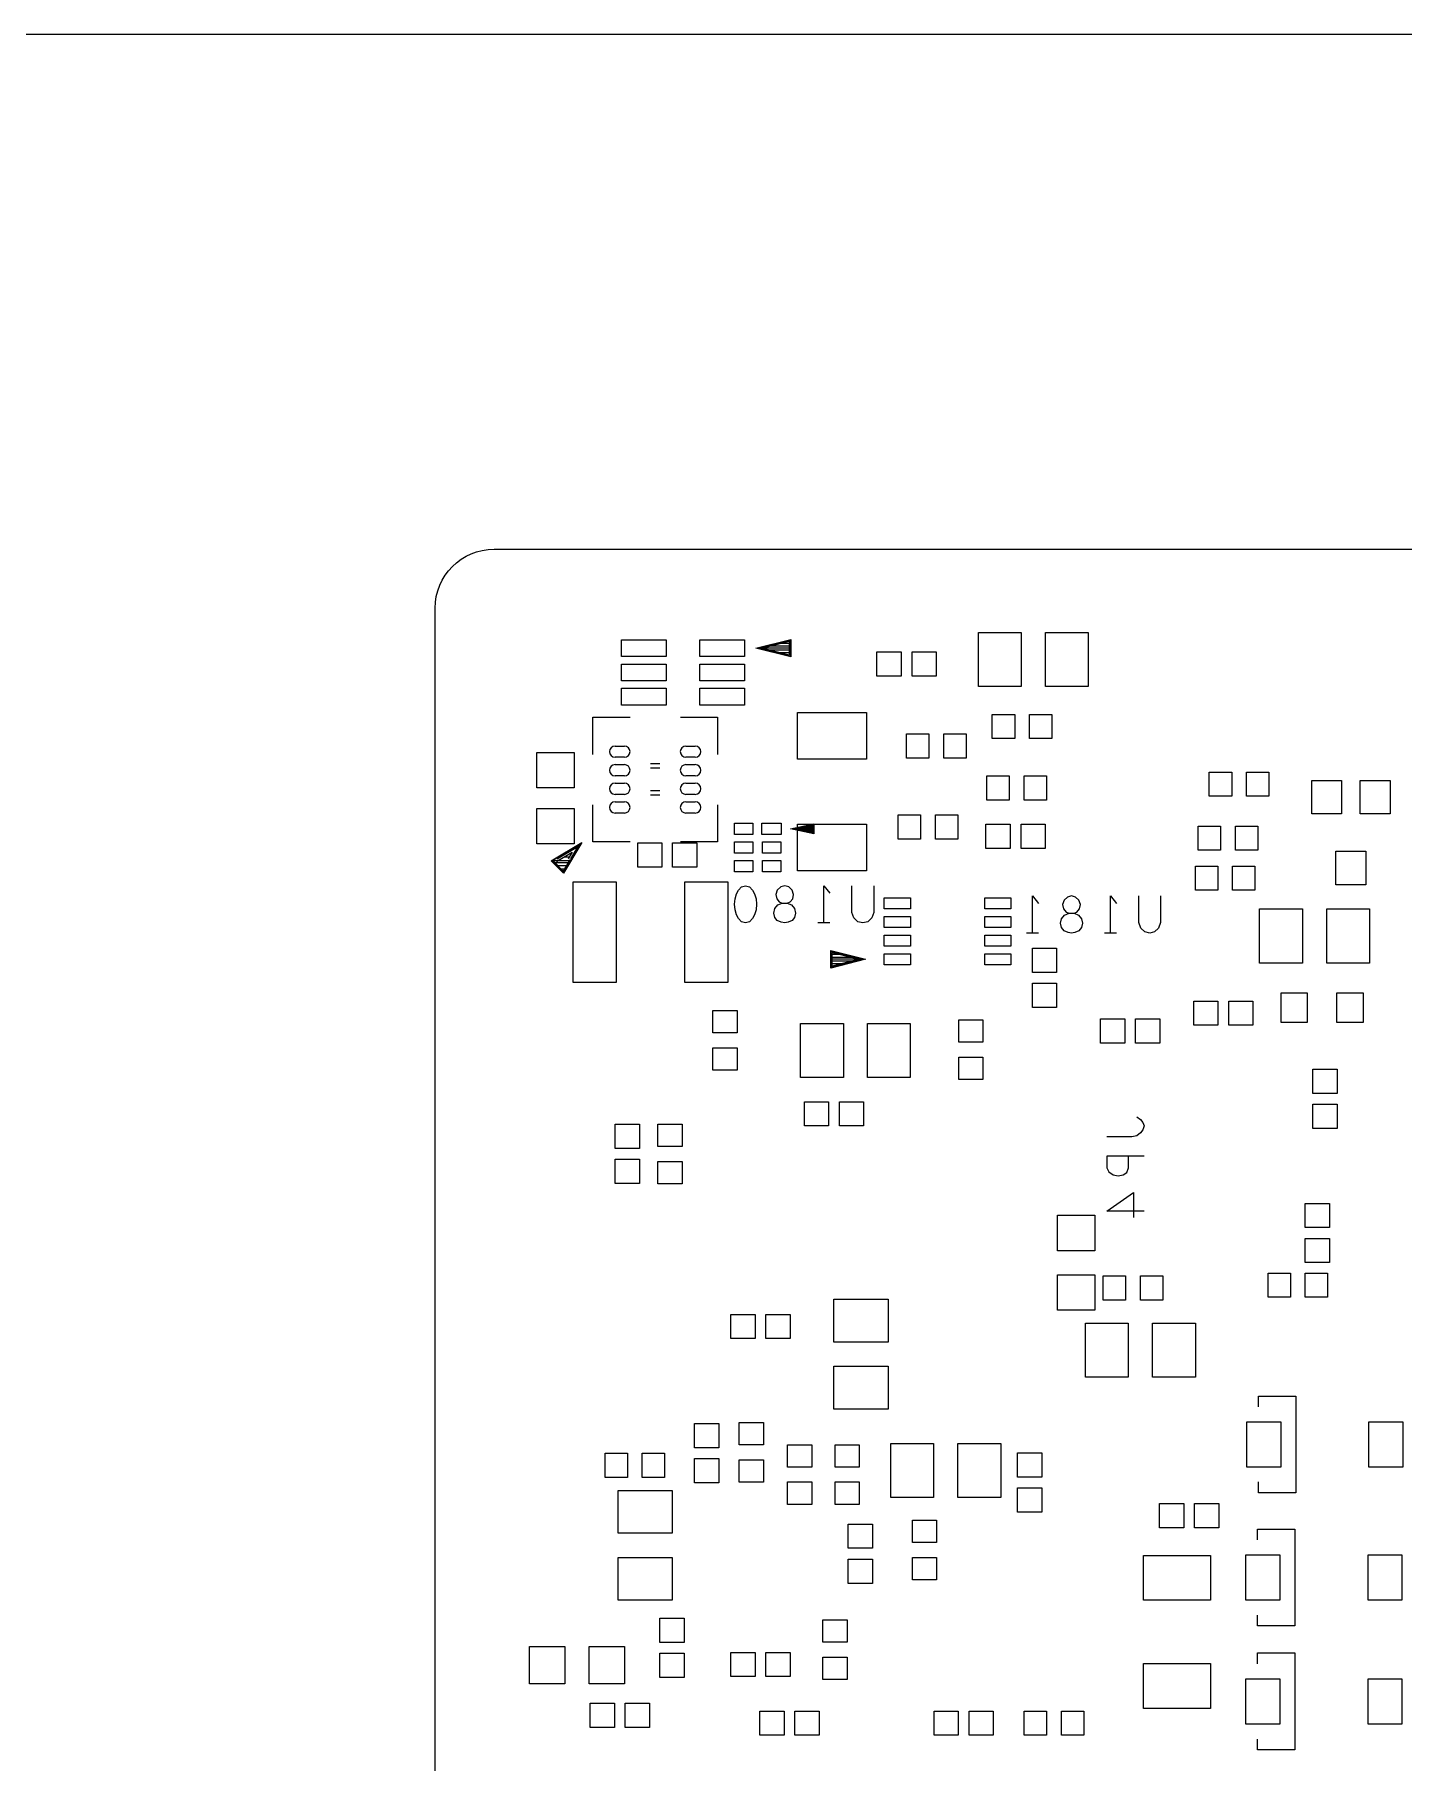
# Model space of a CAD drawing. Header units: millimetres. Extents: x -190 to 348, y -330 to 190.
# Drawn here: x -16.63 to 20.11, y 90.64 to 137.03 of the extents above; entities that cross this region are included whole.
import ezdxf

# ---------------------------------------------------------------- set-up
doc = ezdxf.new("R2010")
doc.units = ezdxf.units.MM
for name, color, linetype in [('10_MAQ_PALLET', 7, 'Continuous'), ('4_SIKCREN_BOTTOM_', 7, 'Continuous'), ('5_SOLDER_PASTE_BOTTOM_', 7, 'Continuous'), ('7______BREAKAWAY', 7, 'Continuous')]:
    doc.layers.add(name, color=color, linetype=linetype)

msp = doc.modelspace()

# ---------------------------------------------------------------- linework, layer by layer
at = {"layer": '10_MAQ_PALLET', "color": 1}
for p, q in [((-4.295, 123.218, -8.001), (77.473, 123.218, -8.001)), ((-5.883, 85.702, -8.001), (-5.883, 121.63, -8.001))]:
    msp.add_line(p, q, dxfattribs=at)
at = {"layer": '10_MAQ_PALLET', "color": 1, "extrusion": (0, 0, -1)}
msp.add_arc((4.295, 121.63, 8.001), 1.587, 0, 90, dxfattribs=at)
at = {"layer": '4_SIKCREN_BOTTOM_', "color": 7}
for p, q in [((28.395, 137.033), (-20.051, 137.033)), ((2.728, 120.559), (3.663, 120.792)), ((2.779, 120.559), (3.65, 120.774)), ((2.885, 120.559), (3.625, 120.744)), ((3.625, 120.683), (3.383, 120.683)), ((3.625, 120.744), (3.625, 120.559)), ((3.65, 120.774), (3.65, 120.559)), ((3.663, 120.792), (3.663, 120.325)), ((3.663, 120.325), (2.728, 120.559)), ((3.65, 120.34), (2.779, 120.559)), ((3.65, 120.559), (2.779, 120.559)), ((3.625, 120.373), (2.885, 120.559)), ((3.625, 120.609), (3.089, 120.609)), ((3.625, 120.508), (3.089, 120.508)), ((3.625, 120.434), (3.383, 120.434)), ((3.625, 120.559), (3.625, 120.373)), ((3.65, 120.559), (3.65, 120.34)), ((-1.651, 118.707), (-0.65, 118.707)), ((-1.651, 117.709), (-1.651, 118.707)), ((0.701, 118.707), (1.699, 118.707)), ((1.699, 118.707), (1.699, 117.709)), ((-1.651, 115.359), (-1.651, 116.357)), ((1.699, 116.357), (1.699, 115.359)), ((3.66, 115.707), (4.288, 115.842)), ((4.288, 115.573), (3.66, 115.707)), ((4.275, 115.707), (3.719, 115.707)), ((3.721, 115.707), (4.275, 115.827)), ((4.275, 115.59), (3.721, 115.707)), ((4.275, 115.733), (3.84, 115.733)), ((4.275, 115.682), (3.84, 115.682)), ((4.275, 115.766), (3.993, 115.766)), ((4.275, 115.649), (3.993, 115.649)), ((4.275, 115.799), (4.148, 115.799)), ((4.275, 115.616), (4.148, 115.616)), ((4.275, 115.827), (4.275, 115.707)), ((4.275, 115.707), (4.275, 115.59)), ((4.288, 115.842), (4.288, 115.573)), ((-2.766, 114.849), (-1.941, 115.344)), ((-2.746, 114.846), (-1.976, 115.306)), ((-2.624, 114.831), (-2.2, 115.085)), ((-2.603, 114.902), (-2.05, 115.232)), ((-1.941, 115.344), (-2.436, 114.516)), ((-2.2, 115.085), (-2.309, 114.902)), ((-2.05, 115.232), (-2.25, 114.902)), ((-1.976, 115.306), (-2.243, 114.864)), ((-0.65, 115.359), (-1.651, 115.359)), ((1.699, 115.359), (0.701, 115.359)), ((-2.436, 114.516), (-2.766, 114.849)), ((-2.438, 114.536), (-2.746, 114.846)), ((-2.25, 114.851), (-2.738, 114.851)), ((-2.443, 114.577), (-2.705, 114.841)), ((-2.311, 114.8), (-2.664, 114.8)), ((-2.36, 114.714), (-2.581, 114.714)), ((-2.41, 114.63), (-2.497, 114.63)), ((-2.263, 114.877), (-2.443, 114.577)), ((-2.243, 114.864), (-2.438, 114.536)), ((-2.278, 114.953), (-2.421, 114.953)), ((2.266, 114.066), (2.347, 114.15)), ((2.347, 114.15), (2.454, 114.183)), ((2.454, 114.183), (2.56, 114.15)), ((2.56, 114.15), (2.639, 114.066)), ((3.396, 114.15), (3.302, 114.066)), ((3.503, 114.183), (3.396, 114.15)), ((3.609, 114.15), (3.503, 114.183)), ((3.701, 114.066), (3.609, 114.15)), ((4.552, 114.183), (4.712, 113.985)), ((4.552, 113.182), (4.552, 114.183)), ((5.306, 113.467), (5.306, 114.183)), ((5.893, 114.183), (5.893, 113.467)), ((2.159, 113.683), (2.174, 113.833)), ((2.174, 113.533), (2.159, 113.683)), ((2.174, 113.833), (2.212, 113.967)), ((2.212, 113.967), (2.266, 114.066)), ((2.639, 114.066), (2.692, 113.967)), ((2.692, 113.967), (2.733, 113.833)), ((2.733, 113.833), (2.746, 113.683)), ((2.746, 113.683), (2.733, 113.533)), ((3.236, 113.566), (3.315, 113.668)), ((3.302, 114.066), (3.261, 113.949)), ((3.261, 113.949), (3.289, 113.833)), ((3.289, 113.833), (3.355, 113.751)), ((3.315, 113.668), (3.437, 113.716)), ((3.355, 113.751), (3.437, 113.716)), ((3.437, 113.716), (3.569, 113.716)), ((3.437, 113.716), (3.569, 113.716)), ((3.569, 113.716), (3.647, 113.751)), ((3.569, 113.716), (3.688, 113.668)), ((3.647, 113.751), (3.716, 113.833)), ((3.688, 113.668), (3.769, 113.566)), ((3.741, 113.949), (3.701, 114.066)), ((3.716, 113.833), (3.741, 113.949)), ((10.152, 113.909), (10.312, 113.708)), ((10.152, 112.908), (10.152, 113.909)), ((11.001, 113.792), (10.96, 113.675)), ((10.96, 113.675), (10.988, 113.558)), ((11.095, 113.876), (11.001, 113.792)), ((11.201, 113.909), (11.095, 113.876)), ((11.308, 113.876), (11.201, 113.909)), ((11.4, 113.792), (11.308, 113.876)), ((11.44, 113.675), (11.4, 113.792)), ((11.415, 113.558), (11.44, 113.675)), ((12.25, 113.909), (12.41, 113.708)), ((12.25, 112.908), (12.25, 113.909)), ((13.005, 113.193), (13.005, 113.909)), ((13.592, 113.909), (13.592, 113.193)), ((2.212, 113.401), (2.174, 113.533)), ((2.266, 113.299), (2.212, 113.401)), ((2.347, 113.215), (2.266, 113.299)), ((2.454, 113.182), (2.347, 113.215)), ((2.56, 113.215), (2.454, 113.182)), ((2.639, 113.299), (2.56, 113.215)), ((2.692, 113.401), (2.639, 113.299)), ((2.733, 113.533), (2.692, 113.401)), ((3.208, 113.449), (3.236, 113.566)), ((3.236, 113.332), (3.208, 113.449)), ((3.302, 113.251), (3.236, 113.332)), ((3.409, 113.2), (3.302, 113.251)), ((3.503, 113.182), (3.409, 113.2)), ((3.594, 113.2), (3.503, 113.182)), ((3.701, 113.251), (3.594, 113.2)), ((3.769, 113.332), (3.701, 113.251)), ((3.769, 113.566), (3.795, 113.449)), ((3.795, 113.449), (3.769, 113.332)), ((5.359, 113.317), (5.306, 113.467)), ((5.466, 113.215), (5.359, 113.317)), ((5.601, 113.182), (5.466, 113.215)), ((5.733, 113.215), (5.601, 113.182)), ((5.839, 113.317), (5.733, 113.215)), ((5.893, 113.467), (5.839, 113.317)), ((10.907, 113.175), (10.935, 113.292)), ((10.935, 113.292), (11.013, 113.391)), ((10.988, 113.558), (11.054, 113.475)), ((11.013, 113.391), (11.133, 113.441)), ((11.054, 113.475), (11.133, 113.441)), ((11.133, 113.441), (11.267, 113.441)), ((11.133, 113.441), (11.267, 113.441)), ((11.267, 113.441), (11.346, 113.475)), ((11.267, 113.441), (11.387, 113.391)), ((11.346, 113.475), (11.415, 113.558)), ((11.387, 113.391), (11.468, 113.292)), ((11.468, 113.292), (11.494, 113.175)), ((13.058, 113.043), (13.005, 113.193)), ((13.592, 113.193), (13.538, 113.043)), ((4.712, 113.182), (4.392, 113.182)), ((10.312, 112.908), (9.992, 112.908)), ((10.935, 113.058), (10.907, 113.175)), ((11.001, 112.974), (10.935, 113.058)), ((11.107, 112.926), (11.001, 112.974)), ((11.201, 112.908), (11.107, 112.926)), ((11.293, 112.926), (11.201, 112.908)), ((11.4, 112.974), (11.293, 112.926)), ((11.468, 113.058), (11.4, 112.974)), ((11.494, 113.175), (11.468, 113.058)), ((12.41, 112.908), (12.09, 112.908)), ((13.165, 112.941), (13.058, 113.043)), ((13.299, 112.908), (13.165, 112.941)), ((13.432, 112.941), (13.299, 112.908)), ((13.538, 113.043), (13.432, 112.941)), ((4.737, 112.441), (5.672, 112.207)), ((4.737, 111.973), (4.737, 112.441)), ((4.75, 112.207), (4.75, 112.425)), ((4.75, 112.425), (5.621, 112.207)), ((4.775, 112.207), (4.775, 112.392)), ((4.775, 112.392), (5.514, 112.207)), ((5.016, 112.334), (4.775, 112.334)), ((5.672, 112.207), (4.737, 111.973)), ((4.75, 111.991), (4.75, 112.207)), ((5.621, 112.207), (4.75, 111.991)), ((5.621, 112.207), (4.75, 112.207)), ((5.311, 112.258), (4.775, 112.258)), ((4.775, 112.024), (4.775, 112.207)), ((5.514, 112.207), (4.775, 112.024)), ((5.311, 112.156), (4.775, 112.156)), ((5.016, 112.083), (4.775, 112.083)), ((12.949, 107.973), (13.051, 107.907)), ((13.051, 107.907), (13.117, 107.828)), ((13.117, 107.627), (13.051, 107.546)), ((13.117, 107.828), (13.15, 107.734)), ((13.15, 107.734), (13.117, 107.627)), ((12.817, 107.439), (12.149, 107.439)), ((12.949, 107.467), (12.817, 107.439)), ((13.051, 107.546), (12.949, 107.467)), ((12.149, 106.924), (12.149, 106.604)), ((13.15, 106.924), (12.149, 106.924)), ((12.733, 106.604), (12.733, 106.924)), ((12.149, 106.604), (12.2, 106.497)), ((12.2, 106.497), (12.316, 106.418)), ((12.316, 106.418), (12.449, 106.39)), ((12.449, 106.39), (12.583, 106.418)), ((12.583, 106.418), (12.682, 106.484)), ((12.682, 106.484), (12.733, 106.604)), ((12.149, 105.448), (12.868, 105.943)), ((12.868, 105.943), (12.868, 105.275)), ((13.15, 105.448), (12.149, 105.448)), ((16.22, 100.482), (17.221, 100.482)), ((16.22, 100.193), (16.22, 100.482)), ((17.221, 100.482), (17.221, 97.884)), ((16.22, 97.884), (16.22, 98.174)), ((17.221, 97.884), (16.22, 97.884)), ((16.195, 96.909), (17.196, 96.909)), ((16.195, 96.619), (16.195, 96.909)), ((17.196, 96.909), (17.196, 94.308)), ((16.195, 94.308), (16.195, 94.597)), ((17.196, 94.308), (16.195, 94.308)), ((16.195, 93.584), (17.196, 93.584)), ((16.195, 93.294), (16.195, 93.584)), ((17.196, 93.584), (17.196, 90.983)), ((16.195, 90.983), (16.195, 91.272)), ((17.196, 90.983), (16.195, 90.983))]:
    msp.add_line(p, q, dxfattribs=at)
at = {"layer": '5_SOLDER_PASTE_BOTTOM_', "color": 4}
for p, q in [((28.395, 137.033), (-20.051, 137.033)), ((-0.874, 120.334), (-0.874, 120.784)), ((-0.874, 120.784), (0.325, 120.784)), ((0.325, 120.784), (0.325, 120.334)), ((1.227, 120.334), (1.227, 120.784)), ((1.227, 120.784), (2.426, 120.784)), ((2.426, 120.784), (2.426, 120.334)), ((8.701, 119.534), (8.701, 120.984)), ((8.701, 120.984), (9.851, 120.984)), ((9.851, 120.984), (9.851, 119.534)), ((10.499, 119.534), (10.499, 120.984)), ((10.499, 120.984), (11.649, 120.984)), ((11.649, 120.984), (11.649, 119.534)), ((0.325, 120.334), (-0.874, 120.334)), ((2.426, 120.334), (1.227, 120.334)), ((5.979, 119.807), (5.979, 120.457)), ((5.979, 120.457), (6.629, 120.457)), ((6.629, 120.457), (6.629, 119.807)), ((6.919, 119.807), (6.919, 120.457)), ((6.919, 120.457), (7.569, 120.457)), ((7.569, 120.457), (7.569, 119.807)), ((-0.874, 119.683), (-0.874, 120.133)), ((-0.874, 120.133), (0.325, 120.133)), ((0.325, 119.683), (-0.874, 119.683)), ((0.325, 120.133), (0.325, 119.683)), ((1.227, 119.683), (1.227, 120.133)), ((1.227, 120.133), (2.426, 120.133)), ((2.426, 119.683), (1.227, 119.683)), ((2.426, 120.133), (2.426, 119.683)), ((6.629, 119.807), (5.979, 119.807)), ((7.569, 119.807), (6.919, 119.807)), ((-0.874, 119.033), (-0.874, 119.483)), ((-0.874, 119.483), (0.325, 119.483)), ((0.325, 119.483), (0.325, 119.033)), ((1.227, 119.033), (1.227, 119.483)), ((1.227, 119.483), (2.426, 119.483)), ((2.426, 119.483), (2.426, 119.033)), ((9.851, 119.534), (8.701, 119.534)), ((11.649, 119.534), (10.499, 119.534)), ((0.325, 119.033), (-0.874, 119.033)), ((2.426, 119.033), (1.227, 119.033)), ((3.85, 117.584), (3.85, 118.834)), ((3.85, 118.834), (5.7, 118.834)), ((5.7, 118.834), (5.7, 117.584)), ((9.075, 118.133), (9.075, 118.783)), ((9.075, 118.783), (9.675, 118.783)), ((9.675, 118.783), (9.675, 118.133)), ((10.076, 118.133), (10.076, 118.783)), ((10.076, 118.783), (10.676, 118.783)), ((10.676, 118.783), (10.676, 118.133)), ((-1.05, 117.932), (-0.8, 117.932)), ((0.85, 117.932), (1.1, 117.932)), ((6.774, 117.607), (6.774, 118.257)), ((6.774, 118.257), (7.374, 118.257)), ((7.374, 118.257), (7.374, 117.607)), ((7.775, 117.607), (7.775, 118.257)), ((7.775, 118.257), (8.375, 118.257)), ((8.375, 118.257), (8.375, 117.607)), ((9.675, 118.133), (9.075, 118.133)), ((10.676, 118.133), (10.076, 118.133)), ((-3.149, 116.807), (-3.149, 117.757)), ((-3.149, 117.757), (-2.149, 117.757)), ((-2.149, 117.757), (-2.149, 116.807)), ((-0.8, 117.632), (-1.05, 117.632)), ((-1.05, 117.432), (-0.8, 117.432)), ((0.147, 117.455), (-0.097, 117.455)), ((1.1, 117.632), (0.85, 117.632)), ((0.85, 117.432), (1.1, 117.432)), ((5.7, 117.584), (3.85, 117.584)), ((7.374, 117.607), (6.774, 117.607)), ((8.375, 117.607), (7.775, 117.607)), ((-0.8, 117.132), (-1.05, 117.132)), ((-1.05, 116.934), (-0.8, 116.934)), ((0.147, 117.335), (-0.097, 117.335)), ((1.1, 117.132), (0.85, 117.132)), ((0.85, 116.934), (1.1, 116.934)), ((8.925, 116.482), (8.925, 117.132)), ((8.925, 117.132), (9.525, 117.132)), ((9.525, 117.132), (9.525, 116.482)), ((9.926, 116.482), (9.926, 117.132)), ((9.926, 117.132), (10.526, 117.132)), ((10.526, 117.132), (10.526, 116.482)), ((14.899, 116.584), (14.899, 117.234)), ((14.899, 117.234), (15.499, 117.234)), ((15.499, 117.234), (15.499, 116.584)), ((15.9, 116.584), (15.9, 117.234)), ((15.9, 117.234), (16.5, 117.234)), ((16.5, 117.234), (16.5, 116.584)), ((17.649, 116.109), (17.649, 117.008)), ((17.649, 117.008), (18.449, 117.008)), ((18.449, 117.008), (18.449, 116.109)), ((18.95, 116.109), (18.95, 117.008)), ((18.95, 117.008), (19.75, 117.008)), ((19.75, 117.008), (19.75, 116.109)), ((-2.149, 116.807), (-3.149, 116.807)), ((-0.8, 116.634), (-1.05, 116.634)), ((0.147, 116.731), (-0.097, 116.731)), ((0.147, 116.611), (-0.097, 116.611)), ((1.1, 116.634), (0.85, 116.634)), ((9.525, 116.482), (8.925, 116.482)), ((10.526, 116.482), (9.926, 116.482)), ((15.499, 116.584), (14.899, 116.584)), ((16.5, 116.584), (15.9, 116.584)), ((-3.149, 115.308), (-3.149, 116.258)), ((-3.149, 116.258), (-2.149, 116.258)), ((-2.149, 116.258), (-2.149, 115.308)), ((-1.05, 116.434), (-0.8, 116.434)), ((-0.8, 116.134), (-1.05, 116.134)), ((0.85, 116.434), (1.1, 116.434)), ((1.1, 116.134), (0.85, 116.134)), ((6.55, 115.433), (6.55, 116.083)), ((6.55, 116.083), (7.15, 116.083)), ((7.15, 116.083), (7.15, 115.433)), ((7.551, 115.433), (7.551, 116.083)), ((7.551, 116.083), (8.151, 116.083)), ((8.151, 116.083), (8.151, 115.433)), ((18.449, 116.109), (17.649, 116.109)), ((19.75, 116.109), (18.95, 116.109)), ((2.155, 115.557), (2.155, 115.857)), ((2.155, 115.857), (2.645, 115.857)), ((2.645, 115.557), (2.155, 115.557)), ((2.645, 115.857), (2.645, 115.557)), ((2.89, 115.557), (2.89, 115.857)), ((2.89, 115.857), (3.41, 115.857)), ((3.41, 115.557), (2.89, 115.557)), ((3.41, 115.857), (3.41, 115.557)), ((3.85, 114.582), (3.85, 115.832)), ((3.85, 115.832), (5.7, 115.832)), ((5.7, 115.832), (5.7, 114.582)), ((8.905, 115.184), (8.905, 115.834)), ((8.905, 115.834), (9.555, 115.834)), ((9.555, 115.834), (9.555, 115.184)), ((9.845, 115.184), (9.845, 115.834)), ((9.845, 115.834), (10.495, 115.834)), ((10.495, 115.834), (10.495, 115.184)), ((14.6, 115.133), (14.6, 115.783)), ((14.6, 115.783), (15.2, 115.783)), ((15.2, 115.783), (15.2, 115.133)), ((15.6, 115.133), (15.6, 115.783)), ((15.6, 115.783), (16.2, 115.783)), ((16.2, 115.783), (16.2, 115.133)), ((-2.149, 115.308), (-3.149, 115.308)), ((-0.444, 114.684), (-0.444, 115.334)), ((-0.444, 115.334), (0.206, 115.334)), ((0.206, 115.334), (0.206, 114.684)), ((0.495, 114.684), (0.495, 115.334)), ((0.495, 115.334), (1.145, 115.334)), ((1.145, 115.334), (1.145, 114.684)), ((2.155, 115.057), (2.155, 115.357)), ((2.155, 115.357), (2.645, 115.357)), ((2.645, 115.057), (2.155, 115.057)), ((2.645, 115.357), (2.645, 115.057)), ((2.905, 115.057), (2.905, 115.357)), ((2.905, 115.357), (3.395, 115.357)), ((3.395, 115.057), (2.905, 115.057)), ((3.395, 115.357), (3.395, 115.057)), ((7.15, 115.433), (6.55, 115.433)), ((8.151, 115.433), (7.551, 115.433)), ((9.555, 115.184), (8.905, 115.184)), ((10.495, 115.184), (9.845, 115.184)), ((15.2, 115.133), (14.6, 115.133)), ((16.2, 115.133), (15.6, 115.133)), ((18.299, 114.209), (18.299, 115.108)), ((18.299, 115.108), (19.099, 115.108)), ((19.099, 115.108), (19.099, 114.209)), ((0.206, 114.684), (-0.444, 114.684)), ((1.145, 114.684), (0.495, 114.684)), ((2.155, 114.559), (2.155, 114.859)), ((2.155, 114.859), (2.645, 114.859)), ((2.645, 114.859), (2.645, 114.559)), ((2.905, 114.559), (2.905, 114.859)), ((2.905, 114.859), (3.395, 114.859)), ((3.395, 114.859), (3.395, 114.559)), ((5.7, 114.582), (3.85, 114.582)), ((14.526, 114.059), (14.526, 114.709)), ((14.526, 114.709), (15.126, 114.709)), ((15.126, 114.709), (15.126, 114.059)), ((15.524, 114.059), (15.524, 114.709)), ((15.524, 114.709), (16.124, 114.709)), ((16.124, 114.709), (16.124, 114.059)), ((-2.175, 111.583), (-2.175, 114.283)), ((-2.175, 114.283), (-1.025, 114.283)), ((-1.025, 114.283), (-1.025, 111.583)), ((0.825, 111.583), (0.825, 114.283)), ((0.825, 114.283), (1.975, 114.283)), ((1.975, 114.283), (1.975, 111.583)), ((2.645, 114.559), (2.155, 114.559)), ((3.395, 114.559), (2.905, 114.559)), ((19.099, 114.209), (18.299, 114.209)), ((6.175, 113.558), (6.175, 113.858)), ((6.175, 113.858), (6.875, 113.858)), ((6.875, 113.858), (6.875, 113.558)), ((8.875, 113.558), (8.875, 113.858)), ((8.875, 113.858), (9.575, 113.858)), ((9.575, 113.858), (9.575, 113.558)), ((15.126, 114.059), (14.526, 114.059)), ((16.124, 114.059), (15.524, 114.059)), ((6.875, 113.558), (6.175, 113.558)), ((6.175, 113.058), (6.175, 113.358)), ((6.175, 113.358), (6.875, 113.358)), ((6.875, 113.358), (6.875, 113.058)), ((9.575, 113.558), (8.875, 113.558)), ((8.875, 113.058), (8.875, 113.358)), ((8.875, 113.358), (9.575, 113.358)), ((9.575, 113.358), (9.575, 113.058)), ((16.25, 112.107), (16.25, 113.557)), ((16.25, 113.557), (17.4, 113.557)), ((17.4, 113.557), (17.4, 112.107)), ((18.051, 112.107), (18.051, 113.557)), ((18.051, 113.557), (19.201, 113.557)), ((19.201, 113.557), (19.201, 112.107)), ((6.875, 113.058), (6.175, 113.058)), ((6.175, 112.557), (6.175, 112.857)), ((6.175, 112.857), (6.875, 112.857)), ((6.875, 112.857), (6.875, 112.557)), ((9.575, 113.058), (8.875, 113.058)), ((8.875, 112.557), (8.875, 112.857)), ((8.875, 112.857), (9.575, 112.857)), ((9.575, 112.857), (9.575, 112.557)), ((6.875, 112.557), (6.175, 112.557)), ((6.175, 112.057), (6.175, 112.357)), ((6.175, 112.357), (6.875, 112.357)), ((6.875, 112.357), (6.875, 112.057)), ((9.575, 112.557), (8.875, 112.557)), ((8.875, 112.057), (8.875, 112.357)), ((8.875, 112.357), (9.575, 112.357)), ((9.575, 112.357), (9.575, 112.057)), ((10.15, 111.854), (10.15, 112.504)), ((10.15, 112.504), (10.8, 112.504)), ((10.8, 112.504), (10.8, 111.854)), ((6.875, 112.057), (6.175, 112.057)), ((9.575, 112.057), (8.875, 112.057)), ((10.8, 111.854), (10.15, 111.854)), ((17.4, 112.107), (16.25, 112.107)), ((19.201, 112.107), (18.051, 112.107)), ((-1.025, 111.583), (-2.175, 111.583)), ((1.975, 111.583), (0.825, 111.583)), ((10.15, 110.912), (10.15, 111.562)), ((10.15, 111.562), (10.8, 111.562)), ((10.8, 111.562), (10.8, 110.912)), ((10.8, 110.912), (10.15, 110.912)), ((14.481, 110.434), (14.481, 111.084)), ((14.481, 111.084), (15.131, 111.084)), ((15.131, 111.084), (15.131, 110.434)), ((15.42, 110.434), (15.42, 111.084)), ((15.42, 111.084), (16.07, 111.084)), ((16.07, 111.084), (16.07, 110.434)), ((16.825, 110.509), (16.825, 111.309)), ((16.825, 111.309), (17.525, 111.309)), ((17.525, 111.309), (17.525, 110.509)), ((18.324, 110.509), (18.324, 111.309)), ((18.324, 111.309), (19.024, 111.309)), ((19.024, 111.309), (19.024, 110.509)), ((1.575, 110.233), (1.575, 110.833)), ((1.575, 110.833), (2.225, 110.833)), ((2.225, 110.833), (2.225, 110.233)), ((3.926, 109.033), (3.926, 110.483)), ((3.926, 110.483), (5.076, 110.483)), ((5.076, 110.483), (5.076, 109.033)), ((5.724, 109.033), (5.724, 110.483)), ((5.724, 110.483), (6.874, 110.483)), ((6.874, 110.483), (6.874, 109.033)), ((8.174, 109.984), (8.174, 110.584)), ((8.174, 110.584), (8.824, 110.584)), ((8.824, 110.584), (8.824, 109.984)), ((11.979, 109.959), (11.979, 110.609)), ((11.979, 110.609), (12.629, 110.609)), ((12.629, 110.609), (12.629, 109.959)), ((12.921, 109.959), (12.921, 110.609)), ((12.921, 110.609), (13.571, 110.609)), ((13.571, 110.609), (13.571, 109.959)), ((15.131, 110.434), (14.481, 110.434)), ((16.07, 110.434), (15.42, 110.434)), ((17.525, 110.509), (16.825, 110.509)), ((19.024, 110.509), (18.324, 110.509)), ((2.225, 110.233), (1.575, 110.233)), ((8.824, 109.984), (8.174, 109.984)), ((12.629, 109.959), (11.979, 109.959)), ((13.571, 109.959), (12.921, 109.959)), ((1.575, 109.232), (1.575, 109.832)), ((1.575, 109.832), (2.225, 109.832)), ((2.225, 109.832), (2.225, 109.232)), ((8.174, 108.984), (8.174, 109.583)), ((8.174, 109.583), (8.824, 109.583)), ((8.824, 109.583), (8.824, 108.984)), ((2.225, 109.232), (1.575, 109.232)), ((5.076, 109.033), (3.926, 109.033)), ((6.874, 109.033), (5.724, 109.033)), ((17.676, 108.603), (17.676, 109.253)), ((17.676, 109.253), (18.326, 109.253)), ((18.326, 109.253), (18.326, 108.603)), ((8.824, 108.984), (8.174, 108.984)), ((18.326, 108.603), (17.676, 108.603)), ((4.031, 107.734), (4.031, 108.384)), ((4.031, 108.384), (4.681, 108.384)), ((4.681, 108.384), (4.681, 107.734)), ((4.971, 107.734), (4.971, 108.384)), ((4.971, 108.384), (5.621, 108.384)), ((5.621, 108.384), (5.621, 107.734)), ((17.676, 107.663), (17.676, 108.313)), ((17.676, 108.313), (18.326, 108.313)), ((18.326, 108.313), (18.326, 107.663)), ((-1.049, 107.127), (-1.049, 107.777)), ((-1.049, 107.777), (-0.399, 107.777)), ((-0.399, 107.777), (-0.399, 107.127)), ((0.099, 107.183), (0.099, 107.783)), ((0.099, 107.783), (0.749, 107.783)), ((0.749, 107.783), (0.749, 107.183)), ((4.681, 107.734), (4.031, 107.734)), ((5.621, 107.734), (4.971, 107.734)), ((18.326, 107.663), (17.676, 107.663)), ((0.749, 107.183), (0.099, 107.183)), ((-0.399, 107.127), (-1.049, 107.127)), ((-1.049, 106.187), (-1.049, 106.837)), ((-1.049, 106.837), (-0.399, 106.837)), ((-0.399, 106.837), (-0.399, 106.187)), ((0.099, 106.182), (0.099, 106.782)), ((0.099, 106.782), (0.749, 106.782)), ((0.749, 106.782), (0.749, 106.182)), ((-0.399, 106.187), (-1.049, 106.187)), ((0.749, 106.182), (0.099, 106.182)), ((10.826, 104.384), (10.826, 105.334)), ((10.826, 105.334), (11.826, 105.334)), ((11.826, 105.334), (11.826, 104.384)), ((17.475, 105.004), (17.475, 105.654)), ((17.475, 105.654), (18.125, 105.654)), ((18.125, 105.654), (18.125, 105.004)), ((18.125, 105.004), (17.475, 105.004)), ((11.826, 104.384), (10.826, 104.384)), ((17.475, 104.064), (17.475, 104.714)), ((17.475, 104.714), (18.125, 104.714)), ((18.125, 104.714), (18.125, 104.064)), ((18.125, 104.064), (17.475, 104.064)), ((10.826, 102.784), (10.826, 103.734)), ((10.826, 103.734), (11.826, 103.734)), ((11.826, 103.734), (11.826, 102.784)), ((12.049, 103.058), (12.049, 103.708)), ((12.049, 103.708), (12.649, 103.708)), ((12.649, 103.708), (12.649, 103.058)), ((13.05, 103.058), (13.05, 103.708)), ((13.05, 103.708), (13.65, 103.708)), ((13.65, 103.708), (13.65, 103.058)), ((16.474, 103.132), (16.474, 103.782)), ((16.474, 103.782), (17.074, 103.782)), ((17.074, 103.782), (17.074, 103.132)), ((17.475, 103.132), (17.475, 103.782)), ((17.475, 103.782), (18.075, 103.782)), ((18.075, 103.782), (18.075, 103.132)), ((4.825, 101.932), (4.825, 103.082)), ((4.825, 103.082), (6.275, 103.082)), ((6.275, 103.082), (6.275, 101.932)), ((12.649, 103.058), (12.049, 103.058)), ((13.65, 103.058), (13.05, 103.058)), ((17.074, 103.132), (16.474, 103.132)), ((18.075, 103.132), (17.475, 103.132)), ((2.06, 102.022), (2.06, 102.672)), ((2.06, 102.672), (2.71, 102.672)), ((2.71, 102.672), (2.71, 102.022)), ((3, 102.022), (3, 102.672)), ((3, 102.672), (3.65, 102.672)), ((3.65, 102.672), (3.65, 102.022)), ((11.826, 102.784), (10.826, 102.784)), ((11.574, 100.984), (11.574, 102.434)), ((11.574, 102.434), (12.724, 102.434)), ((12.724, 102.434), (12.724, 100.984)), ((13.375, 100.984), (13.375, 102.434)), ((13.375, 102.434), (14.525, 102.434)), ((14.525, 102.434), (14.525, 100.984)), ((2.71, 102.022), (2.06, 102.022)), ((3.65, 102.022), (3, 102.022)), ((6.275, 101.932), (4.825, 101.932)), ((4.825, 100.133), (4.825, 101.283)), ((4.825, 101.283), (6.275, 101.283)), ((6.275, 101.283), (6.275, 100.133)), ((12.724, 100.984), (11.574, 100.984)), ((14.525, 100.984), (13.375, 100.984)), ((1.08, 99.093), (1.08, 99.743)), ((1.08, 99.743), (1.73, 99.743)), ((1.73, 99.743), (1.73, 99.093)), ((2.281, 99.174), (2.281, 99.774)), ((2.281, 99.774), (2.931, 99.774)), ((2.931, 99.774), (2.931, 99.174)), ((6.275, 100.133), (4.825, 100.133)), ((15.905, 98.572), (15.905, 99.792)), ((15.905, 99.792), (16.815, 99.792)), ((16.815, 99.792), (16.815, 98.572)), ((19.184, 98.572), (19.184, 99.792)), ((19.184, 99.792), (20.094, 99.792)), ((20.094, 99.792), (20.094, 98.572)), ((-1.321, 98.298), (-1.321, 98.948)), ((-1.321, 98.948), (-0.721, 98.948)), ((-0.721, 98.948), (-0.721, 98.298)), ((-0.32, 98.298), (-0.32, 98.948)), ((-0.32, 98.948), (0.28, 98.948)), ((0.28, 98.948), (0.28, 98.298)), ((1.73, 99.093), (1.08, 99.093)), ((2.931, 99.174), (2.281, 99.174)), ((3.579, 98.572), (3.579, 99.172)), ((3.579, 99.172), (4.229, 99.172)), ((4.229, 99.172), (4.229, 98.572)), ((4.854, 98.572), (4.854, 99.172)), ((4.854, 99.172), (5.504, 99.172)), ((5.504, 99.172), (5.504, 98.572)), ((6.349, 97.758), (6.349, 99.208)), ((6.349, 99.208), (7.499, 99.208)), ((7.499, 99.208), (7.499, 97.758)), ((8.15, 97.758), (8.15, 99.208)), ((8.15, 99.208), (9.3, 99.208)), ((9.3, 99.208), (9.3, 97.758)), ((9.751, 98.303), (9.751, 98.953)), ((9.751, 98.953), (10.401, 98.953)), ((10.401, 98.953), (10.401, 98.303)), ((1.08, 98.153), (1.08, 98.803)), ((1.08, 98.803), (1.73, 98.803)), ((1.73, 98.803), (1.73, 98.153)), ((2.281, 98.173), (2.281, 98.773)), ((2.281, 98.773), (2.931, 98.773)), ((2.931, 98.773), (2.931, 98.173)), ((4.229, 98.572), (3.579, 98.572)), ((5.504, 98.572), (4.854, 98.572)), ((16.815, 98.572), (15.905, 98.572)), ((20.094, 98.572), (19.184, 98.572)), ((-0.721, 98.298), (-1.321, 98.298)), ((-0.969, 96.798), (-0.969, 97.948)), ((-0.969, 97.948), (0.481, 97.948)), ((0.28, 98.298), (-0.32, 98.298)), ((0.481, 97.948), (0.481, 96.798)), ((1.73, 98.153), (1.08, 98.153)), ((2.931, 98.173), (2.281, 98.173)), ((3.579, 97.574), (3.579, 98.174)), ((3.579, 98.174), (4.229, 98.174)), ((4.229, 98.174), (4.229, 97.574)), ((4.854, 97.574), (4.854, 98.174)), ((4.854, 98.174), (5.504, 98.174)), ((5.504, 98.174), (5.504, 97.574)), ((10.401, 98.303), (9.751, 98.303)), ((9.751, 97.363), (9.751, 98.013)), ((9.751, 98.013), (10.401, 98.013)), ((10.401, 98.013), (10.401, 97.363)), ((4.229, 97.574), (3.579, 97.574)), ((5.504, 97.574), (4.854, 97.574)), ((7.499, 97.758), (6.349, 97.758)), ((9.3, 97.758), (8.15, 97.758)), ((13.561, 96.947), (13.561, 97.597)), ((13.561, 97.597), (14.211, 97.597)), ((14.211, 97.597), (14.211, 96.947)), ((14.501, 96.947), (14.501, 97.597)), ((14.501, 97.597), (15.151, 97.597)), ((15.151, 97.597), (15.151, 96.947)), ((5.205, 96.393), (5.205, 97.043)), ((5.205, 97.043), (5.855, 97.043)), ((5.855, 97.043), (5.855, 96.393)), ((6.929, 96.548), (6.929, 97.148)), ((6.929, 97.148), (7.579, 97.148)), ((7.579, 97.148), (7.579, 96.548)), ((10.401, 97.363), (9.751, 97.363)), ((0.481, 96.798), (-0.969, 96.798)), ((7.579, 96.548), (6.929, 96.548)), ((14.211, 96.947), (13.561, 96.947)), ((15.151, 96.947), (14.501, 96.947)), ((-0.969, 94.998), (-0.969, 96.148)), ((-0.969, 96.148), (0.481, 96.148)), ((0.481, 96.148), (0.481, 94.998)), ((5.855, 96.393), (5.205, 96.393)), ((5.205, 95.453), (5.205, 96.103)), ((5.205, 96.103), (5.855, 96.103)), ((5.855, 96.103), (5.855, 95.453)), ((6.929, 95.547), (6.929, 96.147)), ((6.929, 96.147), (7.579, 96.147)), ((7.579, 96.147), (7.579, 95.547)), ((13.131, 94.998), (13.131, 96.198)), ((13.131, 96.198), (14.931, 96.198)), ((14.931, 96.198), (14.931, 94.998)), ((15.88, 94.998), (15.88, 96.218)), ((15.88, 96.218), (16.79, 96.218)), ((16.79, 96.218), (16.79, 94.998)), ((19.159, 94.998), (19.159, 96.218)), ((19.159, 96.218), (20.069, 96.218)), ((20.069, 96.218), (20.069, 94.998)), ((5.855, 95.453), (5.205, 95.453)), ((7.579, 95.547), (6.929, 95.547)), ((0.481, 94.998), (-0.969, 94.998)), ((14.931, 94.998), (13.131, 94.998)), ((16.79, 94.998), (15.88, 94.998)), ((20.069, 94.998), (19.159, 94.998)), ((0.155, 93.868), (0.155, 94.518)), ((0.155, 94.518), (0.805, 94.518)), ((0.805, 94.518), (0.805, 93.868)), ((4.529, 93.873), (4.529, 94.473)), ((4.529, 94.473), (5.179, 94.473)), ((5.179, 94.473), (5.179, 93.873)), ((-3.35, 92.759), (-3.35, 93.759)), ((-3.35, 93.759), (-2.4, 93.759)), ((-2.4, 93.759), (-2.4, 92.759)), ((-1.75, 92.759), (-1.75, 93.759)), ((-1.75, 93.759), (-0.8, 93.759)), ((-0.8, 93.759), (-0.8, 92.759)), ((0.805, 93.868), (0.155, 93.868)), ((5.179, 93.873), (4.529, 93.873)), ((0.155, 92.929), (0.155, 93.579)), ((0.155, 93.579), (0.805, 93.579)), ((0.805, 93.579), (0.805, 92.929)), ((2.06, 92.949), (2.06, 93.599)), ((2.06, 93.599), (2.71, 93.599)), ((2.71, 93.599), (2.71, 92.949)), ((3, 92.949), (3, 93.599)), ((3, 93.599), (3.65, 93.599)), ((3.65, 93.599), (3.65, 92.949)), ((4.529, 92.872), (4.529, 93.472)), ((4.529, 93.472), (5.179, 93.472)), ((5.179, 93.472), (5.179, 92.872)), ((13.131, 92.097), (13.131, 93.297)), ((13.131, 93.297), (14.931, 93.297)), ((14.931, 93.297), (14.931, 92.097)), ((0.805, 92.929), (0.155, 92.929)), ((2.71, 92.949), (2.06, 92.949)), ((3.65, 92.949), (3, 92.949)), ((5.179, 92.872), (4.529, 92.872)), ((15.88, 91.673), (15.88, 92.893)), ((15.88, 92.893), (16.79, 92.893)), ((16.79, 92.893), (16.79, 91.673)), ((19.159, 91.673), (19.159, 92.893)), ((19.159, 92.893), (20.069, 92.893)), ((20.069, 92.893), (20.069, 91.673)), ((-2.4, 92.759), (-3.35, 92.759)), ((-0.8, 92.759), (-1.75, 92.759)), ((-1.719, 91.582), (-1.719, 92.232)), ((-1.719, 92.232), (-1.069, 92.232)), ((-1.069, 92.232), (-1.069, 91.582)), ((-0.78, 91.582), (-0.78, 92.232)), ((-0.78, 92.232), (-0.13, 92.232)), ((-0.13, 92.232), (-0.13, 91.582)), ((2.835, 91.374), (2.835, 92.024)), ((2.835, 92.024), (3.485, 92.024)), ((3.485, 92.024), (3.485, 91.374)), ((3.775, 91.374), (3.775, 92.024)), ((3.775, 92.024), (4.425, 92.024)), ((4.425, 92.024), (4.425, 91.374)), ((7.511, 91.374), (7.511, 92.024)), ((7.511, 92.024), (8.161, 92.024)), ((8.161, 92.024), (8.161, 91.374)), ((8.451, 91.374), (8.451, 92.024)), ((8.451, 92.024), (9.101, 92.024)), ((9.101, 92.024), (9.101, 91.374)), ((9.931, 91.374), (9.931, 92.024)), ((9.931, 92.024), (10.531, 92.024)), ((10.531, 92.024), (10.531, 91.374)), ((10.929, 91.374), (10.929, 92.024)), ((10.929, 92.024), (11.529, 92.024)), ((11.529, 92.024), (11.529, 91.374)), ((14.931, 92.097), (13.131, 92.097)), ((-1.069, 91.582), (-1.719, 91.582)), ((-0.13, 91.582), (-0.78, 91.582)), ((16.79, 91.673), (15.88, 91.673)), ((20.069, 91.673), (19.159, 91.673)), ((3.485, 91.374), (2.835, 91.374)), ((4.425, 91.374), (3.775, 91.374)), ((8.161, 91.374), (7.511, 91.374)), ((9.101, 91.374), (8.451, 91.374)), ((10.531, 91.374), (9.931, 91.374)), ((11.529, 91.374), (10.929, 91.374))]:
    msp.add_line(p, q, dxfattribs=at)
for centre, start, end in [((-1.05, 117.782), 90, 270), ((-0.8, 117.782), 270, 90), ((0.85, 117.782), 90, 270), ((1.1, 117.782), 270, 90), ((-1.05, 117.282), 90, 270), ((-0.8, 117.282), 270, 90), ((0.85, 117.282), 90, 270), ((1.1, 117.282), 270, 90), ((-1.05, 116.784), 90, 270), ((-0.8, 116.784), 270, 90), ((0.85, 116.784), 90, 270), ((1.1, 116.784), 270, 90), ((-1.05, 116.284), 90, 270), ((-0.8, 116.284), 270, 90), ((0.85, 116.284), 90, 270), ((1.1, 116.284), 270, 90)]:
    msp.add_arc(centre, 0.15, start, end, dxfattribs=at)
at = {"layer": '7______BREAKAWAY', "color": 2}
for p, q in [((91.6, 137.033), (-91.6, 137.033)), ((28.395, 137.033), (-20.051, 137.033))]:
    msp.add_line(p, q, dxfattribs=at)

doc.saveas('drawing.dxf')
